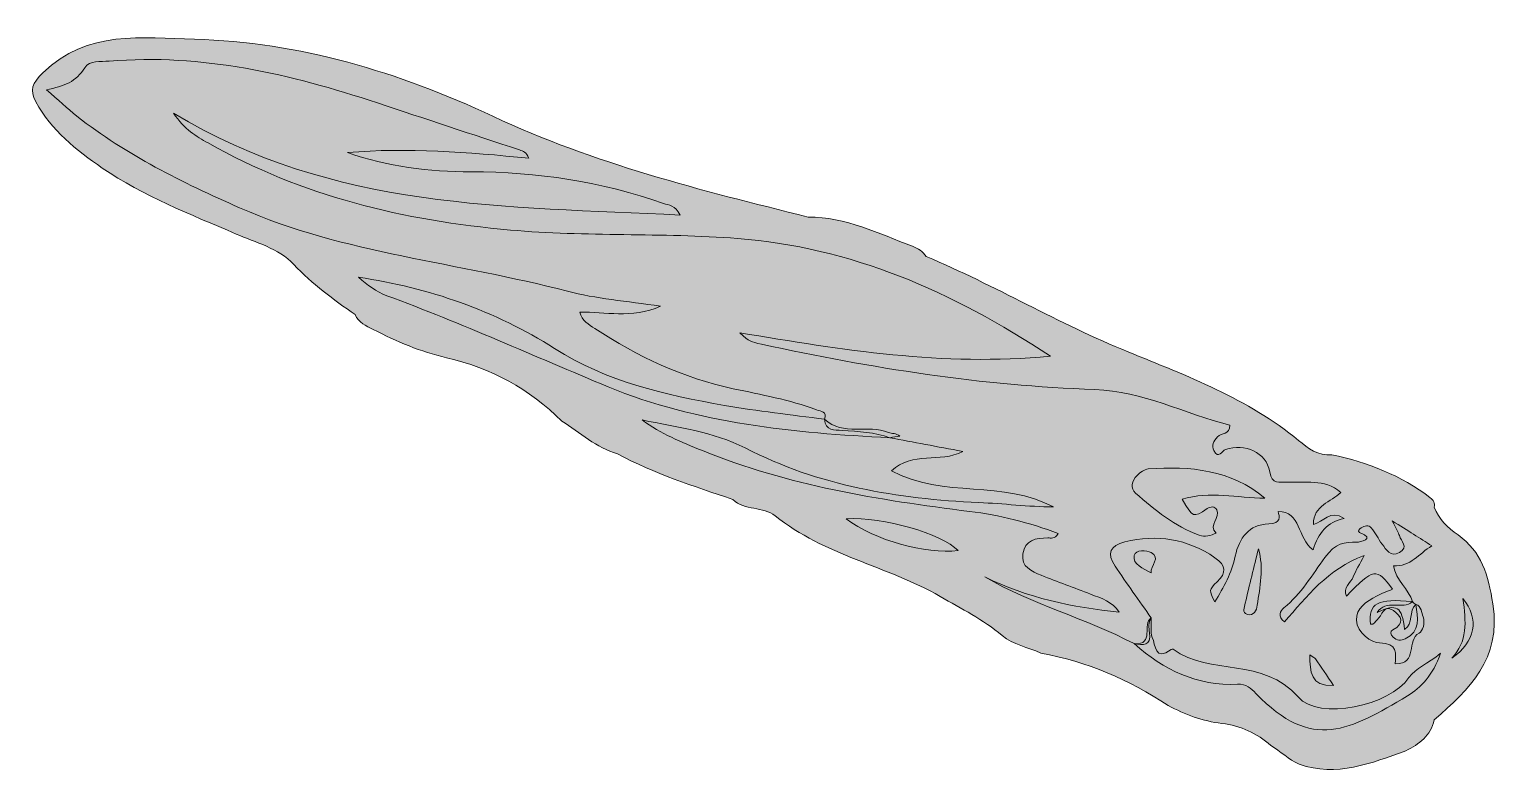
# Model space of a CAD drawing. Extents: x 358 to 1585, y -1311 to -688.
import ezdxf

# ---------------------------------------------------------------- set-up
doc = ezdxf.new("R2010")
doc.units = 0
doc.header["$MEASUREMENT"] = 0
doc.layers.add('katman 1', color=7, linetype='Continuous')

msp = doc.modelspace()

# ---------------------------------------------------------------- hatches: boundary and pattern name
at = {"layer": 'katman 1', "true_color": 0x050402}
h = msp.add_hatch(color=18, dxfattribs=at)
h.dxf.hatch_style = 2
edge = h.paths.add_edge_path()
edge.add_spline(control_points=[(1528.9, -1085.8), (1532.7, -1095.9), (1540.2, -1102.7), (1548.8, -1108.8), (1568.5, -1122.9), (1574, -1142.4), (1577.8, -1166.4), (1585.1, -1212.5), (1558, -1237.3), (1529, -1263), (1526.1, -1276.2), (1516.4, -1283.2), (1505.3, -1288.9), (1476.4, -1298.9), (1447.8, -1311.1), (1416.3, -1300), (1407.7, -1295.9), (1400.7, -1289.5), (1392.9, -1284.3), (1381.1, -1274.2), (1367.9, -1267.9), (1351.9, -1266), (1336.2, -1264.2), (1321.2, -1258.5), (1307.1, -1251.1), (1274.6, -1229.5), (1239.6, -1214.3), (1201.1, -1207.4), (1190.4, -1202.2), (1178.2, -1200.7), (1168.8, -1192.7), (1153.2, -1179.3), (1134.6, -1170.6), (1117.2, -1160.1), (1072.8, -1134.8), (1020.5, -1125.8), (979.7, -1093), (969.6, -1084.9), (954.2, -1088.9), (944.4, -1079.3), (911.7, -1068.3), (878.9, -1057.8), (848.3, -1041.4), (830.7, -1035.9), (816.9, -1023.9), (801.8, -1014), (774.8, -987.2), (742.9, -969.8), (705.7, -961.2), (684.4, -956.3), (664.2, -947.7), (644.6, -937.6), (638.7, -934.6), (632.4, -932), (629.6, -925.2), (611.4, -912.8), (593.8, -899.7), (578.5, -883.5), (565.4, -869.7), (547, -865.3), (530.3, -858.1), (492.2, -841.6), (453.3, -826.7), (418.8, -803.1), (397, -788.2), (376.4, -771.8), (363.5, -747.9), (358.1, -737.9), (360.4, -732.6), (369.4, -723.7), (406.2, -687.6), (452.6, -694.7), (495.6, -695.8), (582.9, -698.1), (666.3, -723.2), (744.4, -760), (828.8, -799.6), (917.8, -821.6), (1007.2, -844), (1038.5, -843.7), (1065.8, -857.8), (1094.1, -868.3), (1098.8, -870), (1102.8, -872.6), (1105.6, -876.9), (1162.8, -900.9), (1216, -932.9), (1273.9, -956.4), (1322.5, -976.1), (1373.8, -995.5), (1415.8, -1030.1), (1423.8, -1036.6), (1432.1, -1043.4), (1443.7, -1042), (1473.4, -1048.4), (1501.3, -1059.2), (1525.6, -1077.9), (1528.1, -1079.7), (1529.7, -1082.4), (1528.9, -1085.8)], knot_values=[0, 0, 0, 0, 1, 1, 1, 2, 2, 2, 3, 3, 3, 4, 4, 4, 5, 5, 5, 6, 6, 6, 7, 7, 7, 8, 8, 8, 9, 9, 9, 10, 10, 10, 11, 11, 11, 12, 12, 12, 13, 13, 13, 14, 14, 14, 15, 15, 15, 16, 16, 16, 17, 17, 17, 18, 18, 18, 19, 19, 19, 20, 20, 20, 21, 21, 21, 22, 22, 22, 23, 23, 23, 24, 24, 24, 25, 25, 25, 26, 26, 26, 27, 27, 27, 28, 28, 28, 29, 29, 29, 30, 30, 30, 31, 31, 31, 32, 32, 32, 33, 33, 33, 33], degree=3, periodic=1)
at = {"layer": 'katman 1', "true_color": 0xccbf64}
h = msp.add_hatch(color=43, dxfattribs=at)
h.dxf.hatch_style = 2
edge = h.paths.add_edge_path()
edge.add_spline(control_points=[(1020.9, -1012.5), (1022.9, -1006), (1018, -1006.1), (1014, -1004.6), (991.5, -996.2), (968, -992), (944.7, -987), (902.9, -978.1), (864.9, -960.2), (829.3, -936.8), (824.4, -933.6), (818.7, -930.8), (816.9, -923.2), (838.1, -922.8), (859.4, -928.8), (884.2, -918.3), (855.3, -913.8), (830.3, -912.1), (806.5, -905.8), (715.6, -881.8), (620.5, -874.6), (533.2, -836.2), (485.4, -815.2), (439, -792.3), (397.7, -759.9), (389.6, -753.6), (382.2, -746.4), (372.3, -737.8), (386.8, -735.1), (397.3, -731), (404.3, -719.6), (408.3, -712.9), (417.4, -714.6), (424.7, -714), (502, -707.6), (575.6, -724.8), (648.1, -748.8), (687.6, -762), (727.1, -775), (766.6, -788), (769.5, -789), (772.5, -789.6), (774.3, -795), (723.5, -789.7), (673.5, -786), (623.1, -790.2), (656.5, -802), (691.1, -806.3), (726.3, -806.3), (781.3, -806.2), (834.8, -814.4), (886.7, -832.6), (890.9, -834.1), (896.4, -833.8), (900.4, -842.3), (755.5, -835), (611.2, -838.2), (478.2, -757.3), (487.4, -771.2), (497.2, -776.7), (507, -782.2), (585.2, -826.7), (670.2, -846.8), (759, -854.8), (822, -860.4), (885.2, -857), (948.2, -861.8), (1042.7, -869.1), (1126.7, -905.5), (1209, -959.9), (1118.9, -968.6), (1035, -954.5), (950.2, -940.4), (958.8, -947.9), (958.8, -947.9), (968.2, -949.9), (1059.9, -969.8), (1152.1, -984.6), (1246.2, -987.7), (1285.6, -989), (1321.2, -1007.9), (1358.7, -1017.5), (1358.6, -1025.4), (1351.5, -1023.8), (1348.3, -1027.1), (1344.8, -1030.7), (1343.3, -1034.4), (1345.3, -1038.6), (1349, -1046.2), (1352, -1038.8), (1355.1, -1037.7), (1370.9, -1032), (1389.1, -1040), (1391.8, -1056.3), (1393.6, -1067.3), (1400.2, -1064.6), (1406.2, -1064.9), (1421.3, -1065.7), (1437.1, -1061.7), (1451.1, -1073.4), (1443, -1081.6), (1428.1, -1084.1), (1428.3, -1100.1), (1436.3, -1098.2), (1442.5, -1087.4), (1453.9, -1095.2), (1439.8, -1098.1), (1432.4, -1107.2), (1428, -1121.2), (1414.6, -1111.7), (1418.1, -1089.1), (1398.8, -1089.3), (1400.1, -1093.7), (1401.4, -1099.3), (1391.1, -1099.7), (1374.4, -1100.2), (1366.4, -1111.4), (1363.1, -1126.5), (1360.1, -1140.4), (1353.7, -1152.5), (1346, -1164.7), (1341.3, -1155), (1341, -1154.8), (1347.9, -1148.1), (1355.9, -1140.4), (1355.9, -1134.5), (1346.2, -1127.9), (1323, -1112), (1297.9, -1108.3), (1271, -1114.7), (1258.9, -1117.5), (1256, -1124.6), (1262.9, -1134.8), (1272.7, -1149.4), (1283, -1163.7), (1293.1, -1178.1), (1290.4, -1181.9), (1291.1, -1186.3), (1291.7, -1190.2), (1293.3, -1202), (1286.2, -1200.8), (1278.8, -1199.5), (1238.6, -1178.3), (1194, -1167.1), (1154.3, -1143.9), (1189.6, -1161.3), (1227.3, -1169.2), (1266.4, -1173.3), (1261.2, -1164.6), (1251.6, -1161.8), (1242.5, -1158.2), (1228.8, -1153), (1215, -1148), (1201.4, -1142.5), (1193.5, -1139.2), (1184.4, -1135.6), (1186.1, -1124.7), (1187.8, -1113.3), (1196.9, -1111.3), (1206.9, -1111.4), (1209.5, -1111.4), (1212.8, -1112.6), (1215.6, -1107.8), (1191.4, -1098.5), (1166.8, -1092.4), (1141.7, -1089.3), (1065.8, -1079.8), (990.5, -1067.7), (919, -1038.6), (901.6, -1031.6), (884.2, -1024.5), (868.8, -1013.1), (898, -1019.2), (928.2, -1022.8), (954.7, -1036.4), (1016, -1068.1), (1081.6, -1078.8), (1149.3, -1081.9), (1170, -1082.8), (1190.5, -1085.3), (1211.5, -1085.6), (1170.4, -1062.8), (1119.8, -1078.8), (1076.6, -1055.5), (1094.2, -1038.9), (1116.8, -1049.4), (1136, -1039.3), (1114.5, -1035.3), (1094.9, -1031.6), (1075.3, -1027.9), (1062.5, -1023.3), (1049, -1022.8), (1035.6, -1021.8), (1028.8, -1021.3), (1021.6, -1022.3), (1020.9, -1012.5)], knot_values=[0, 0, 0, 0, 1, 1, 1, 2, 2, 2, 3, 3, 3, 4, 4, 4, 5, 5, 5, 6, 6, 6, 7, 7, 7, 8, 8, 8, 9, 9, 9, 10, 10, 10, 11, 11, 11, 12, 12, 12, 13, 13, 13, 14, 14, 14, 15, 15, 15, 16, 16, 16, 17, 17, 17, 18, 18, 18, 19, 19, 19, 20, 20, 20, 21, 21, 21, 22, 22, 22, 23, 23, 23, 24, 24, 24, 25, 25, 25, 26, 26, 26, 27, 27, 27, 28, 28, 28, 29, 29, 29, 30, 30, 30, 31, 31, 31, 32, 32, 32, 33, 33, 33, 34, 34, 34, 35, 35, 35, 36, 36, 36, 37, 37, 37, 38, 38, 38, 39, 39, 39, 40, 40, 40, 41, 41, 41, 42, 42, 42, 43, 43, 43, 44, 44, 44, 45, 45, 45, 46, 46, 46, 47, 47, 47, 48, 48, 48, 49, 49, 49, 50, 50, 50, 51, 51, 51, 52, 52, 52, 53, 53, 53, 54, 54, 54, 55, 55, 55, 56, 56, 56, 57, 57, 57, 58, 58, 58, 59, 59, 59, 60, 60, 60, 61, 61, 61, 62, 62, 62, 63, 63, 63, 64, 64, 64, 65, 65, 65, 65], degree=3, periodic=1)
at = {"layer": 'katman 1', "true_color": 0xd1ca87}
h = msp.add_hatch(color=53, dxfattribs=at)
h.dxf.hatch_style = 2
edge = h.paths.add_edge_path()
edge.add_spline(control_points=[(1020.9, -1012.5), (1036.4, -1026.9), (1057, -1016.5), (1074.1, -1023.4), (1076.9, -1024.6), (1080.4, -1024), (1083.6, -1026.5), (1080.9, -1026.9), (1078.1, -1027.4), (1075.3, -1027.9), (995.2, -1023.8), (914.9, -1016.2), (840.4, -985.4), (779, -960), (718.4, -932.6), (656, -909.5), (647.3, -906.3), (639.6, -900.4), (632.4, -894.1), (691.1, -902.9), (746.2, -921.9), (795.8, -953.5), (839.5, -981.3), (887.9, -992.2), (937.4, -1000.9), (965.1, -1005.8), (993.1, -1008.7), (1020.9, -1012.5)], knot_values=[0, 0, 0, 0, 1, 1, 1, 2, 2, 2, 3, 3, 3, 4, 4, 4, 5, 5, 5, 6, 6, 6, 7, 7, 7, 8, 8, 8, 9, 9, 9, 9], degree=3, periodic=1)
at = {"layer": 'katman 1', "true_color": 0x090603}
h = msp.add_hatch(color=18, dxfattribs=at)
h.dxf.hatch_style = 2
edge = h.paths.add_edge_path()
edge.add_spline(control_points=[(1387.8, -1078.3), (1364.7, -1077.9), (1342, -1072.2), (1318.8, -1079.1), (1328, -1094.7), (1328, -1094.7), (1339.8, -1087), (1342.7, -1085.1), (1345.9, -1084.8), (1347.7, -1088), (1351.3, -1094.4), (1340, -1100.7), (1347.3, -1107.3), (1342.8, -1109.6), (1337.7, -1110.7), (1333.1, -1109.1), (1312.6, -1101.8), (1296.2, -1088), (1280, -1074.1), (1275.6, -1070.3), (1276.7, -1063.7), (1281.3, -1059.4), (1283.9, -1056.9), (1287.4, -1054.2), (1290.6, -1053.9), (1325.6, -1051.3), (1359.3, -1054.5), (1387.8, -1078.3)], knot_values=[0, 0, 0, 0, 1, 1, 1, 2, 2, 2, 3, 3, 3, 4, 4, 4, 5, 5, 5, 6, 6, 6, 7, 7, 7, 8, 8, 8, 9, 9, 9, 9], degree=3, periodic=1)
at = {"layer": 'katman 1', "true_color": 0xccc283}
h = msp.add_hatch(color=53, dxfattribs=at)
h.dxf.hatch_style = 2
edge = h.paths.add_edge_path()
edge.add_spline(control_points=[(1132.2, -1122), (1104.6, -1125.2), (1063.1, -1113.4), (1038.7, -1095.4), (1070.3, -1094.1), (1118, -1107.6), (1132.2, -1122)], knot_values=[0, 0, 0, 0, 1, 1, 1, 2, 2, 2, 2], degree=3, periodic=1)
at = {"layer": 'katman 1', "true_color": 0xccc680}
h = msp.add_hatch(color=53, dxfattribs=at)
h.dxf.hatch_style = 2
edge = h.paths.add_edge_path()
edge.add_spline(control_points=[(1513.5, -1166.8), (1518.5, -1168.4), (1518.3, -1173.5), (1519.7, -1177.2), (1521.6, -1182.2), (1519.4, -1189.2), (1516.4, -1190.7), (1505.3, -1196.3), (1515.8, -1216.7), (1496.5, -1216.3), (1496.8, -1207.9), (1498.9, -1198.7), (1483.4, -1198.9), (1476.9, -1198.9), (1464.5, -1190.4), (1464.1, -1179.9), (1463.7, -1170.3), (1472.4, -1164.1), (1480.9, -1159.8), (1485.2, -1157.6), (1489.8, -1156), (1494.3, -1154.1), (1481.2, -1136), (1478.1, -1136.5), (1455.9, -1160), (1452.7, -1152.7), (1459.3, -1148.9), (1461.4, -1143.8), (1463.6, -1138.4), (1466.7, -1133.5), (1470.6, -1126), (1440, -1137.5), (1422.6, -1160.2), (1404.1, -1181.4), (1398.1, -1176.6), (1400.6, -1172), (1403.6, -1169.7), (1418, -1158.3), (1427.5, -1141.8), (1437.8, -1127.8), (1446.9, -1115.4), (1453.7, -1114.8), (1465, -1114.9), (1465.7, -1114.9), (1481.2, -1112.8), (1466.7, -1106.8), (1464.4, -1105.8), (1466.9, -1103.7), (1468.1, -1103), (1470.8, -1101.5), (1474.2, -1100.1), (1476.5, -1102.9), (1479.9, -1107.1), (1482.2, -1112.1), (1485.5, -1116.5), (1489, -1121.2), (1492.3, -1127.8), (1500, -1123.5), (1507.9, -1119), (1501.2, -1114.1), (1499.9, -1109.5), (1499.1, -1106.9), (1497.5, -1104.6), (1494, -1097.2), (1507.6, -1105.7), (1516.6, -1111.4), (1527, -1118), (1516.1, -1124.4), (1509.4, -1135.6), (1494.9, -1134.6), (1497.1, -1146.8), (1507.5, -1153.8), (1510.9, -1164.5), (1502.5, -1171.9), (1488.6, -1161.8), (1481.5, -1173.6), (1497.6, -1165.7), (1502.1, -1168.5), (1504.3, -1187.7), (1512.1, -1182.8), (1507.3, -1172.3), (1513.5, -1166.8)], knot_values=[0, 0, 0, 0, 1, 1, 1, 2, 2, 2, 3, 3, 3, 4, 4, 4, 5, 5, 5, 6, 6, 6, 7, 7, 7, 8, 8, 8, 9, 9, 9, 10, 10, 10, 11, 11, 11, 12, 12, 12, 13, 13, 13, 14, 14, 14, 15, 15, 15, 16, 16, 16, 17, 17, 17, 18, 18, 18, 19, 19, 19, 20, 20, 20, 21, 21, 21, 22, 22, 22, 23, 23, 23, 24, 24, 24, 25, 25, 25, 26, 26, 26, 27, 27, 27, 27], degree=3, periodic=1)
at = {"layer": 'katman 1', "true_color": 0xccca9b}
h = msp.add_hatch(color=9, dxfattribs=at)
h.dxf.hatch_style = 2
edge = h.paths.add_edge_path()
edge.add_spline(control_points=[(1292.9, -1140.6), (1286.4, -1136.6), (1277.4, -1133.7), (1278.9, -1126), (1279.9, -1120.8), (1289.2, -1121.7), (1292.9, -1123.5), (1301.5, -1127.8), (1292.4, -1134.4), (1292.9, -1140.6)], knot_values=[0, 0, 0, 0, 1, 1, 1, 2, 2, 2, 3, 3, 3, 3], degree=3, periodic=1)
at = {"layer": 'katman 1', "true_color": 0xcaca8e}
h = msp.add_hatch(color=53, dxfattribs=at)
h.dxf.hatch_style = 2
edge = h.paths.add_edge_path()
edge.add_spline(control_points=[(1382.4, -1120.5), (1387.2, -1136.8), (1383.6, -1152.1), (1381.5, -1167.5), (1380.9, -1171.9), (1378.4, -1176.5), (1373.2, -1175.1), (1368.3, -1173.9), (1370.8, -1169), (1371.5, -1165.8), (1374.9, -1150.7), (1378.7, -1135.6), (1382.4, -1120.5)], knot_values=[0, 0, 0, 0, 1, 1, 1, 2, 2, 2, 3, 3, 3, 4, 4, 4, 4], degree=3, periodic=1)
at = {"layer": 'katman 1', "true_color": 0x191504}
h = msp.add_hatch(color=28, dxfattribs=at)
h.dxf.hatch_style = 2
edge = h.paths.add_edge_path()
edge.add_spline(control_points=[(1513.5, -1166.8), (1515.2, -1177.8), (1517.8, -1189.1), (1504.7, -1195.5), (1501.4, -1197.1), (1497.6, -1197.2), (1494.6, -1194), (1492.7, -1191.9), (1491.8, -1189.3), (1494.5, -1187.9), (1504.5, -1182.7), (1501.8, -1176.7), (1494.9, -1171.9), (1486.5, -1166.1), (1485.6, -1176.4), (1481.4, -1179.6), (1479.6, -1181), (1478.8, -1183.8), (1475.8, -1183.4), (1473.9, -1165.8), (1481.7, -1161.6), (1510.9, -1164.5), (1511.6, -1165.5), (1512.4, -1166.2), (1513.5, -1166.8)], knot_values=[0, 0, 0, 0, 1, 1, 1, 2, 2, 2, 3, 3, 3, 4, 4, 4, 5, 5, 5, 6, 6, 6, 7, 7, 7, 8, 8, 8, 8], degree=3, periodic=1)
at = {"layer": 'katman 1', "true_color": 0xb7b48e}
h = msp.add_hatch(color=253, dxfattribs=at)
h.dxf.hatch_style = 2
edge = h.paths.add_edge_path()
edge.add_spline(control_points=[(1543.7, -1211.6), (1556.6, -1198), (1555.7, -1181.4), (1552.8, -1161.8), (1567.1, -1179.3), (1563, -1197.8), (1543.7, -1211.6)], knot_values=[0, 0, 0, 0, 1, 1, 1, 2, 2, 2, 2], degree=3, periodic=1)
at = {"layer": 'katman 1', "true_color": 0xcdc680}
h = msp.add_hatch(color=53, dxfattribs=at)
h.dxf.hatch_style = 2
edge = h.paths.add_edge_path()
edge.add_spline(control_points=[(1278.8, -1199.5), (1296.4, -1200.9), (1285, -1183), (1293.1, -1178.1), (1293.3, -1183.5), (1292.1, -1189.6), (1294, -1194.3), (1296.6, -1200.5), (1296.1, -1214.7), (1309.8, -1204.3), (1310.2, -1204), (1311, -1204), (1311.3, -1204.2), (1342.3, -1226.6), (1386.6, -1210.5), (1415.5, -1243.9), (1433.1, -1264.3), (1491.9, -1251.1), (1507.9, -1227.8), (1513.8, -1219.4), (1523.2, -1216.6), (1534.2, -1207.5), (1527.8, -1225.7), (1517.8, -1236.4), (1506.7, -1243), (1458.7, -1271.5), (1427.2, -1289.9), (1380.4, -1241), (1376.2, -1236.6), (1372.4, -1233), (1365, -1233.3), (1331.4, -1234.9), (1303.4, -1221.4), (1278.8, -1199.5)], knot_values=[0, 0, 0, 0, 1, 1, 1, 2, 2, 2, 3, 3, 3, 4, 4, 4, 5, 5, 5, 6, 6, 6, 7, 7, 7, 8, 8, 8, 9, 9, 9, 10, 10, 10, 11, 11, 11, 11], degree=3, periodic=1)
at = {"layer": 'katman 1', "true_color": 0xbfbe96}
h = msp.add_hatch(color=253, dxfattribs=at)
h.dxf.hatch_style = 2
edge = h.paths.add_edge_path()
edge.add_spline(control_points=[(1425.2, -1208.9), (1428.2, -1210.9), (1429.4, -1211.3), (1429.9, -1212.2), (1434.7, -1219), (1439.4, -1226), (1445, -1234.3), (1425.5, -1235.1), (1425.6, -1223.1), (1425.2, -1208.9)], knot_values=[0, 0, 0, 0, 1, 1, 1, 2, 2, 2, 3, 3, 3, 3], degree=3, periodic=1)

# ---------------------------------------------------------------- linework, layer by layer
at = {"layer": 'katman 1', "lineweight": 0}
for points, knots in [([(1528.9, -1085.8), (1532.7, -1095.9), (1540.2, -1102.7), (1548.8, -1108.8), (1568.5, -1122.9), (1574, -1142.4), (1577.8, -1166.4), (1585.1, -1212.5), (1558, -1237.3), (1529, -1263), (1526.1, -1276.2), (1516.4, -1283.2), (1505.3, -1288.9), (1476.4, -1298.9), (1447.8, -1311.1), (1416.3, -1300), (1407.7, -1295.9), (1400.7, -1289.5), (1392.9, -1284.3), (1381.1, -1274.2), (1367.9, -1267.9), (1351.9, -1266), (1336.2, -1264.2), (1321.2, -1258.5), (1307.1, -1251.1), (1274.6, -1229.5), (1239.6, -1214.3), (1201.1, -1207.4), (1190.4, -1202.2), (1178.2, -1200.7), (1168.8, -1192.7), (1153.2, -1179.3), (1134.6, -1170.6), (1117.2, -1160.1), (1072.8, -1134.8), (1020.5, -1125.8), (979.7, -1093), (969.6, -1084.9), (954.2, -1088.9), (944.4, -1079.3), (911.7, -1068.3), (878.9, -1057.8), (848.3, -1041.4), (830.7, -1035.9), (816.9, -1023.9), (801.8, -1014), (774.8, -987.2), (742.9, -969.8), (705.7, -961.2), (684.4, -956.3), (664.2, -947.7), (644.6, -937.6), (638.7, -934.6), (632.4, -932), (629.6, -925.2), (611.4, -912.8), (593.8, -899.7), (578.5, -883.5), (565.4, -869.7), (547, -865.3), (530.3, -858.1), (492.2, -841.6), (453.3, -826.7), (418.8, -803.1), (397, -788.2), (376.4, -771.8), (363.5, -747.9), (358.1, -737.9), (360.4, -732.6), (369.4, -723.7), (406.2, -687.6), (452.6, -694.7), (495.6, -695.8), (582.9, -698.1), (666.3, -723.2), (744.4, -760), (828.8, -799.6), (917.8, -821.6), (1007.2, -844), (1038.5, -843.7), (1065.8, -857.8), (1094.1, -868.3), (1098.8, -870), (1102.8, -872.6), (1105.6, -876.9), (1162.8, -900.9), (1216, -932.9), (1273.9, -956.4), (1322.5, -976.1), (1373.8, -995.5), (1415.8, -1030.1), (1423.8, -1036.6), (1432.1, -1043.4), (1443.7, -1042), (1473.4, -1048.4), (1501.3, -1059.2), (1525.6, -1077.9), (1528.1, -1079.7), (1529.7, -1082.4), (1528.9, -1085.8)], [0, 0, 0, 0, 1, 1, 1, 2, 2, 2, 3, 3, 3, 4, 4, 4, 5, 5, 5, 6, 6, 6, 7, 7, 7, 8, 8, 8, 9, 9, 9, 10, 10, 10, 11, 11, 11, 12, 12, 12, 13, 13, 13, 14, 14, 14, 15, 15, 15, 16, 16, 16, 17, 17, 17, 18, 18, 18, 19, 19, 19, 20, 20, 20, 21, 21, 21, 22, 22, 22, 23, 23, 23, 24, 24, 24, 25, 25, 25, 26, 26, 26, 27, 27, 27, 28, 28, 28, 29, 29, 29, 30, 30, 30, 31, 31, 31, 32, 32, 32, 33, 33, 33, 33]), ([(1020.9, -1012.5), (1022.9, -1006), (1018, -1006.1), (1014, -1004.6), (991.5, -996.2), (968, -992), (944.7, -987), (902.9, -978.1), (864.9, -960.2), (829.3, -936.8), (824.4, -933.6), (818.7, -930.8), (816.9, -923.2), (838.1, -922.8), (859.4, -928.8), (884.2, -918.3), (855.3, -913.8), (830.3, -912.1), (806.5, -905.8), (715.6, -881.8), (620.5, -874.6), (533.2, -836.2), (485.4, -815.2), (439, -792.3), (397.7, -759.9), (389.6, -753.6), (382.2, -746.4), (372.3, -737.8), (386.8, -735.1), (397.3, -731), (404.3, -719.6), (408.3, -712.9), (417.4, -714.6), (424.7, -714), (502, -707.6), (575.6, -724.8), (648.1, -748.8), (687.6, -762), (727.1, -775), (766.6, -788), (769.5, -789), (772.5, -789.6), (774.3, -795), (723.5, -789.7), (673.5, -786), (623.1, -790.2), (656.5, -802), (691.1, -806.3), (726.3, -806.3), (781.3, -806.2), (834.8, -814.4), (886.7, -832.6), (890.9, -834.1), (896.4, -833.8), (900.4, -842.3), (755.5, -835), (611.2, -838.2), (478.2, -757.3), (487.4, -771.2), (497.2, -776.7), (507, -782.2), (585.2, -826.7), (670.2, -846.8), (759, -854.8), (822, -860.4), (885.2, -857), (948.2, -861.8), (1042.7, -869.1), (1126.7, -905.5), (1209, -959.9), (1118.9, -968.6), (1035, -954.5), (950.2, -940.4), (958.8, -947.9), (958.8, -947.9), (968.2, -949.9), (1059.9, -969.8), (1152.1, -984.6), (1246.2, -987.7), (1285.6, -989), (1321.2, -1007.9), (1358.7, -1017.5), (1358.6, -1025.4), (1351.5, -1023.8), (1348.3, -1027.1), (1344.8, -1030.7), (1343.3, -1034.4), (1345.3, -1038.6), (1349, -1046.2), (1352, -1038.8), (1355.1, -1037.7), (1370.9, -1032), (1389.1, -1040), (1391.8, -1056.3), (1393.6, -1067.3), (1400.2, -1064.6), (1406.2, -1064.9), (1421.3, -1065.7), (1437.1, -1061.7), (1451.1, -1073.4), (1443, -1081.6), (1428.1, -1084.1), (1428.3, -1100.1), (1436.3, -1098.2), (1442.5, -1087.4), (1453.9, -1095.2), (1439.8, -1098.1), (1432.4, -1107.2), (1428, -1121.2), (1414.6, -1111.7), (1418.1, -1089.1), (1398.8, -1089.3), (1400.1, -1093.7), (1401.4, -1099.3), (1391.1, -1099.7), (1374.4, -1100.2), (1366.4, -1111.4), (1363.1, -1126.5), (1360.1, -1140.4), (1353.7, -1152.5), (1346, -1164.7), (1341.3, -1155), (1341, -1154.8), (1347.9, -1148.1), (1355.9, -1140.4), (1355.9, -1134.5), (1346.2, -1127.9), (1323, -1112), (1297.9, -1108.3), (1271, -1114.7), (1258.9, -1117.5), (1256, -1124.6), (1262.9, -1134.8), (1272.7, -1149.4), (1283, -1163.7), (1293.1, -1178.1), (1290.4, -1181.9), (1291.1, -1186.3), (1291.7, -1190.2), (1293.3, -1202), (1286.2, -1200.8), (1278.8, -1199.5), (1238.6, -1178.3), (1194, -1167.1), (1154.3, -1143.9), (1189.6, -1161.3), (1227.3, -1169.2), (1266.4, -1173.3), (1261.2, -1164.6), (1251.6, -1161.8), (1242.5, -1158.2), (1228.8, -1153), (1215, -1148), (1201.4, -1142.5), (1193.5, -1139.2), (1184.4, -1135.6), (1186.1, -1124.7), (1187.8, -1113.3), (1196.9, -1111.3), (1206.9, -1111.4), (1209.5, -1111.4), (1212.8, -1112.6), (1215.6, -1107.8), (1191.4, -1098.5), (1166.8, -1092.4), (1141.7, -1089.3), (1065.8, -1079.8), (990.5, -1067.7), (919, -1038.6), (901.6, -1031.6), (884.2, -1024.5), (868.8, -1013.1), (898, -1019.2), (928.2, -1022.8), (954.7, -1036.4), (1016, -1068.1), (1081.6, -1078.8), (1149.3, -1081.9), (1170, -1082.8), (1190.5, -1085.3), (1211.5, -1085.6), (1170.4, -1062.8), (1119.8, -1078.8), (1076.6, -1055.5), (1094.2, -1038.9), (1116.8, -1049.4), (1136, -1039.3), (1114.5, -1035.3), (1094.9, -1031.6), (1075.3, -1027.9), (1062.5, -1023.3), (1049, -1022.8), (1035.6, -1021.8), (1028.8, -1021.3), (1021.6, -1022.3), (1020.9, -1012.5)], [0, 0, 0, 0, 1, 1, 1, 2, 2, 2, 3, 3, 3, 4, 4, 4, 5, 5, 5, 6, 6, 6, 7, 7, 7, 8, 8, 8, 9, 9, 9, 10, 10, 10, 11, 11, 11, 12, 12, 12, 13, 13, 13, 14, 14, 14, 15, 15, 15, 16, 16, 16, 17, 17, 17, 18, 18, 18, 19, 19, 19, 20, 20, 20, 21, 21, 21, 22, 22, 22, 23, 23, 23, 24, 24, 24, 25, 25, 25, 26, 26, 26, 27, 27, 27, 28, 28, 28, 29, 29, 29, 30, 30, 30, 31, 31, 31, 32, 32, 32, 33, 33, 33, 34, 34, 34, 35, 35, 35, 36, 36, 36, 37, 37, 37, 38, 38, 38, 39, 39, 39, 40, 40, 40, 41, 41, 41, 42, 42, 42, 43, 43, 43, 44, 44, 44, 45, 45, 45, 46, 46, 46, 47, 47, 47, 48, 48, 48, 49, 49, 49, 50, 50, 50, 51, 51, 51, 52, 52, 52, 53, 53, 53, 54, 54, 54, 55, 55, 55, 56, 56, 56, 57, 57, 57, 58, 58, 58, 59, 59, 59, 60, 60, 60, 61, 61, 61, 62, 62, 62, 63, 63, 63, 64, 64, 64, 65, 65, 65, 65]), ([(1020.9, -1012.5), (1036.4, -1026.9), (1057, -1016.5), (1074.1, -1023.4), (1076.9, -1024.6), (1080.4, -1024), (1083.6, -1026.5), (1080.9, -1026.9), (1078.1, -1027.4), (1075.3, -1027.9), (995.2, -1023.8), (914.9, -1016.2), (840.4, -985.4), (779, -960), (718.4, -932.6), (656, -909.5), (647.3, -906.3), (639.6, -900.4), (632.4, -894.1), (691.1, -902.9), (746.2, -921.9), (795.8, -953.5), (839.5, -981.3), (887.9, -992.2), (937.4, -1000.9), (965.1, -1005.8), (993.1, -1008.7), (1020.9, -1012.5)], [0, 0, 0, 0, 1, 1, 1, 2, 2, 2, 3, 3, 3, 4, 4, 4, 5, 5, 5, 6, 6, 6, 7, 7, 7, 8, 8, 8, 9, 9, 9, 9]), ([(1387.8, -1078.3), (1364.7, -1077.9), (1342, -1072.2), (1318.8, -1079.1), (1328, -1094.7), (1328, -1094.7), (1339.8, -1087), (1342.7, -1085.1), (1345.9, -1084.8), (1347.7, -1088), (1351.3, -1094.4), (1340, -1100.7), (1347.3, -1107.3), (1342.8, -1109.6), (1337.7, -1110.7), (1333.1, -1109.1), (1312.6, -1101.8), (1296.2, -1088), (1280, -1074.1), (1275.6, -1070.3), (1276.7, -1063.7), (1281.3, -1059.4), (1283.9, -1056.9), (1287.4, -1054.2), (1290.6, -1053.9), (1325.6, -1051.3), (1359.3, -1054.5), (1387.8, -1078.3)], [0, 0, 0, 0, 1, 1, 1, 2, 2, 2, 3, 3, 3, 4, 4, 4, 5, 5, 5, 6, 6, 6, 7, 7, 7, 8, 8, 8, 9, 9, 9, 9]), ([(1132.2, -1122), (1104.6, -1125.2), (1063.1, -1113.4), (1038.7, -1095.4), (1070.3, -1094.1), (1118, -1107.6), (1132.2, -1122)], [0, 0, 0, 0, 1, 1, 1, 2, 2, 2, 2]), ([(1513.5, -1166.8), (1518.5, -1168.4), (1518.3, -1173.5), (1519.7, -1177.2), (1521.6, -1182.2), (1519.4, -1189.2), (1516.4, -1190.7), (1505.3, -1196.3), (1515.8, -1216.7), (1496.5, -1216.3), (1496.8, -1207.9), (1498.9, -1198.7), (1483.4, -1198.9), (1476.9, -1198.9), (1464.5, -1190.4), (1464.1, -1179.9), (1463.7, -1170.3), (1472.4, -1164.1), (1480.9, -1159.8), (1485.2, -1157.6), (1489.8, -1156), (1494.3, -1154.1), (1481.2, -1136), (1478.1, -1136.5), (1455.9, -1160), (1452.7, -1152.7), (1459.3, -1148.9), (1461.4, -1143.8), (1463.6, -1138.4), (1466.7, -1133.5), (1470.6, -1126), (1440, -1137.5), (1422.6, -1160.2), (1404.1, -1181.4), (1398.1, -1176.6), (1400.6, -1172), (1403.6, -1169.7), (1418, -1158.3), (1427.5, -1141.8), (1437.8, -1127.8), (1446.9, -1115.4), (1453.7, -1114.8), (1465, -1114.9), (1465.7, -1114.9), (1481.2, -1112.8), (1466.7, -1106.8), (1464.4, -1105.8), (1466.9, -1103.7), (1468.1, -1103), (1470.8, -1101.5), (1474.2, -1100.1), (1476.5, -1102.9), (1479.9, -1107.1), (1482.2, -1112.1), (1485.5, -1116.5), (1489, -1121.2), (1492.3, -1127.8), (1500, -1123.5), (1507.9, -1119), (1501.2, -1114.1), (1499.9, -1109.5), (1499.1, -1106.9), (1497.5, -1104.6), (1494, -1097.2), (1507.6, -1105.7), (1516.6, -1111.4), (1527, -1118), (1516.1, -1124.4), (1509.4, -1135.6), (1494.9, -1134.6), (1497.1, -1146.8), (1507.5, -1153.8), (1510.9, -1164.5), (1502.5, -1171.9), (1488.6, -1161.8), (1481.5, -1173.6), (1497.6, -1165.7), (1502.1, -1168.5), (1504.3, -1187.7), (1512.1, -1182.8), (1507.3, -1172.3), (1513.5, -1166.8)], [0, 0, 0, 0, 1, 1, 1, 2, 2, 2, 3, 3, 3, 4, 4, 4, 5, 5, 5, 6, 6, 6, 7, 7, 7, 8, 8, 8, 9, 9, 9, 10, 10, 10, 11, 11, 11, 12, 12, 12, 13, 13, 13, 14, 14, 14, 15, 15, 15, 16, 16, 16, 17, 17, 17, 18, 18, 18, 19, 19, 19, 20, 20, 20, 21, 21, 21, 22, 22, 22, 23, 23, 23, 24, 24, 24, 25, 25, 25, 26, 26, 26, 27, 27, 27, 27]), ([(1292.9, -1140.6), (1286.4, -1136.6), (1277.4, -1133.7), (1278.9, -1126), (1279.9, -1120.8), (1289.2, -1121.7), (1292.9, -1123.5), (1301.5, -1127.8), (1292.4, -1134.4), (1292.9, -1140.6)], [0, 0, 0, 0, 1, 1, 1, 2, 2, 2, 3, 3, 3, 3]), ([(1382.4, -1120.5), (1387.2, -1136.8), (1383.6, -1152.1), (1381.5, -1167.5), (1380.9, -1171.9), (1378.4, -1176.5), (1373.2, -1175.1), (1368.3, -1173.9), (1370.8, -1169), (1371.5, -1165.8), (1374.9, -1150.7), (1378.7, -1135.6), (1382.4, -1120.5)], [0, 0, 0, 0, 1, 1, 1, 2, 2, 2, 3, 3, 3, 4, 4, 4, 4]), ([(1513.5, -1166.8), (1515.2, -1177.8), (1517.8, -1189.1), (1504.7, -1195.5), (1501.4, -1197.1), (1497.6, -1197.2), (1494.6, -1194), (1492.7, -1191.9), (1491.8, -1189.3), (1494.5, -1187.9), (1504.5, -1182.7), (1501.8, -1176.7), (1494.9, -1171.9), (1486.5, -1166.1), (1485.6, -1176.4), (1481.4, -1179.6), (1479.6, -1181), (1478.8, -1183.8), (1475.8, -1183.4), (1473.9, -1165.8), (1481.7, -1161.6), (1510.9, -1164.5), (1511.6, -1165.5), (1512.4, -1166.2), (1513.5, -1166.8)], [0, 0, 0, 0, 1, 1, 1, 2, 2, 2, 3, 3, 3, 4, 4, 4, 5, 5, 5, 6, 6, 6, 7, 7, 7, 8, 8, 8, 8]), ([(1543.7, -1211.6), (1556.6, -1198), (1555.7, -1181.4), (1552.8, -1161.8), (1567.1, -1179.3), (1563, -1197.8), (1543.7, -1211.6)], [0, 0, 0, 0, 1, 1, 1, 2, 2, 2, 2]), ([(1278.8, -1199.5), (1296.4, -1200.9), (1285, -1183), (1293.1, -1178.1), (1293.3, -1183.5), (1292.1, -1189.6), (1294, -1194.3), (1296.6, -1200.5), (1296.1, -1214.7), (1309.8, -1204.3), (1310.2, -1204), (1311, -1204), (1311.3, -1204.2), (1342.3, -1226.6), (1386.6, -1210.5), (1415.5, -1243.9), (1433.1, -1264.3), (1491.9, -1251.1), (1507.9, -1227.8), (1513.8, -1219.4), (1523.2, -1216.6), (1534.2, -1207.5), (1527.8, -1225.7), (1517.8, -1236.4), (1506.7, -1243), (1458.7, -1271.5), (1427.2, -1289.9), (1380.4, -1241), (1376.2, -1236.6), (1372.4, -1233), (1365, -1233.3), (1331.4, -1234.9), (1303.4, -1221.4), (1278.8, -1199.5)], [0, 0, 0, 0, 1, 1, 1, 2, 2, 2, 3, 3, 3, 4, 4, 4, 5, 5, 5, 6, 6, 6, 7, 7, 7, 8, 8, 8, 9, 9, 9, 10, 10, 10, 11, 11, 11, 11]), ([(1425.2, -1208.9), (1428.2, -1210.9), (1429.4, -1211.3), (1429.9, -1212.2), (1434.7, -1219), (1439.4, -1226), (1445, -1234.3), (1425.5, -1235.1), (1425.6, -1223.1), (1425.2, -1208.9)], [0, 0, 0, 0, 1, 1, 1, 2, 2, 2, 3, 3, 3, 3])]:
    msp.add_open_spline(points, degree=3, knots=knots, dxfattribs=at)

doc.saveas('drawing.dxf')
